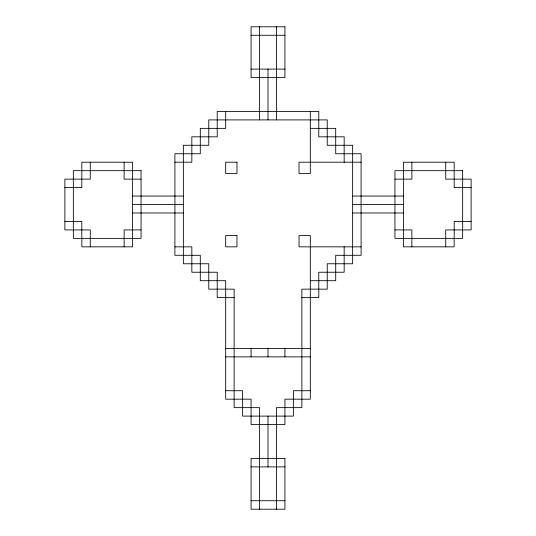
<?xml version="1.0" encoding="UTF-8"?>
<svg xmlns="http://www.w3.org/2000/svg" width="536" height="536" viewBox="0 0 536 536"><rect width="100%" height="100%" fill="white"/><g stroke="black" fill="none" stroke-linecap="round" stroke-linejoin="round"><path stroke-width="0.8" d="M251.076 35.262L284.924 35.262M251.076 69.117L284.924 69.117M310.317 128.359L335.704 128.359L335.704 153.745L361.097 153.745L361.097 255.304L335.704 255.304L335.704 280.697L310.317 280.697M174.904 162.214L191.834 162.214L191.834 136.821L217.221 136.821L217.221 111.434L318.779 111.434L318.779 136.821L344.166 136.821L344.166 162.214M361.097 162.214L299.034 162.214L299.034 173.496L310.317 173.496L310.317 111.434M141.055 179.138L124.124 179.138L124.124 162.214M394.945 179.138L411.876 179.138L411.876 162.214M64.883 187.6L81.814 187.6L81.814 162.214L132.586 162.214L132.586 246.841L81.814 246.841L81.814 221.455L64.883 221.455M471.117 187.6L454.186 187.6L454.186 162.214L403.414 162.214L403.414 246.841L454.186 246.841L454.186 221.455L471.117 221.455M132.586 196.062L183.366 196.062M352.634 196.062L403.414 196.062M132.586 204.524L183.366 204.524M352.634 204.524L403.414 204.524M132.586 212.986L183.366 212.986M352.634 212.986L403.414 212.986M141.055 229.917L124.124 229.917L124.124 246.841M394.945 229.917L411.876 229.917L411.876 246.841M174.904 246.841L191.834 246.841L191.834 272.234L217.221 272.234L217.221 297.621L234.145 297.621M361.097 246.841L299.034 246.841L299.034 235.559L310.317 235.559L310.317 399.179L284.924 399.179L284.924 424.566L251.076 424.566L251.076 399.179L225.683 399.179L225.683 280.697L200.297 280.697L200.297 255.304L174.904 255.304L174.904 153.745L200.297 153.745L200.297 128.359L225.683 128.359L225.683 111.434M301.855 297.621L318.779 297.621L318.779 272.234L344.166 272.234L344.166 246.841M225.683 348.4L310.317 348.4M225.683 356.862L310.317 356.862M225.683 390.717L242.614 390.717L242.614 416.103L293.386 416.103L293.386 390.717L310.317 390.717M251.076 466.883L284.924 466.883M251.076 500.738L284.924 500.738M445.724 162.214L445.724 179.138L471.117 179.138L471.117 229.917L445.724 229.917L445.724 246.841M284.924 348.4L284.924 356.862M276.462 26.8L276.462 119.897M276.462 509.2L276.462 407.641L301.855 407.641L301.855 289.159L327.241 289.159L327.241 263.766L352.634 263.766L352.634 145.283L327.241 145.283L327.241 119.897L208.759 119.897L208.759 145.283L183.366 145.283L183.366 263.766L208.759 263.766L208.759 289.159L234.145 289.159L234.145 407.641L259.538 407.641L259.538 509.2M268 69.117L268 119.897M268 348.4L268 356.862M268 416.103L268 466.883M259.538 26.8L259.538 119.897M251.076 348.4L251.076 356.862M90.276 162.214L90.276 179.138L64.883 179.138L64.883 229.917L90.276 229.917L90.276 246.841M284.924 26.8L251.076 26.8L251.076 77.579L284.924 77.579L284.924 26.8M236.966 162.214L225.683 162.214L225.683 173.496L236.966 173.496L236.966 162.214M141.055 170.676L73.345 170.676L73.345 238.379L141.055 238.379L141.055 170.676M462.655 170.676L394.945 170.676L394.945 238.379L462.655 238.379L462.655 170.676M236.966 235.559L225.683 235.559L225.683 246.841L236.966 246.841L236.966 235.559M284.924 458.421L251.076 458.421L251.076 509.2L284.924 509.2L284.924 458.421"/></g></svg>
